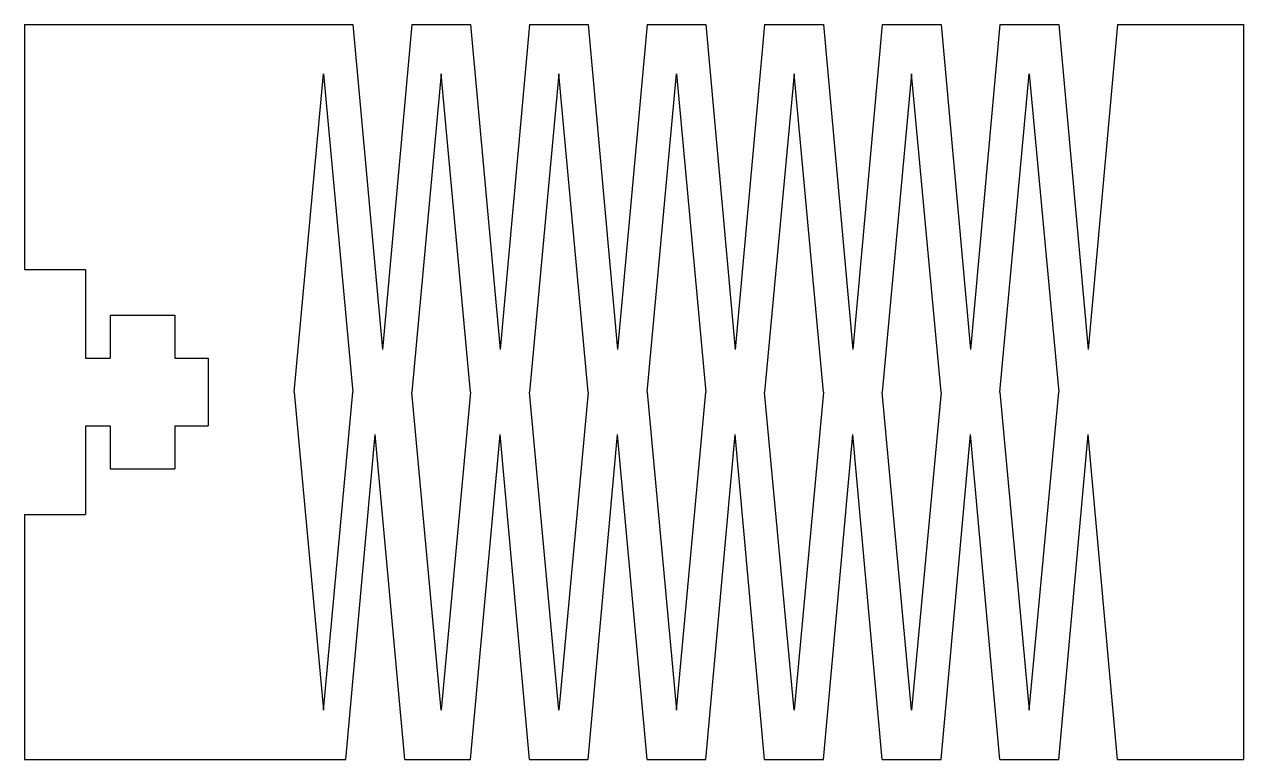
# Model space of a CAD drawing. Extents: x 0.33 to 2.82, y -1.88 to -0.38.
import ezdxf

# ---------------------------------------------------------------- set-up
doc = ezdxf.new("R2010")
doc.units = 0
doc.layers.add('VISIBLE', color=7, linetype='CONTINUOUS')

msp = doc.modelspace()

# ---------------------------------------------------------------- linework, layer by layer
at = {"layer": 'VISIBLE'}
for p, q in [((0.3329, -0.3822, 0.125), (1.0034, -0.3822, 0.125)), ((0.3329, -0.3822, 0.125), (0.3329, -0.8822, 0.125)), ((1.0034, -0.3822, 0.125), (1.0634, -1.0456, 0.125)), ((1.1234, -0.3822, 0.125), (1.0634, -1.0456, 0.125)), ((1.1234, -0.3822, 0.125), (1.2434, -0.3822, 0.125)), ((1.2434, -0.3822, 0.125), (1.3034, -1.0456, 0.125)), ((1.3634, -0.3822, 0.125), (1.3034, -1.0456, 0.125)), ((1.3634, -0.3822, 0.125), (1.4834, -0.3822, 0.125)), ((1.4834, -0.3822, 0.125), (1.5434, -1.0456, 0.125)), ((1.6034, -0.3822, 0.125), (1.5434, -1.0456, 0.125)), ((1.6034, -0.3822, 0.125), (1.7234, -0.3822, 0.125)), ((1.7234, -0.3822, 0.125), (1.7834, -1.0456, 0.125)), ((1.8434, -0.3822, 0.125), (1.7834, -1.0456, 0.125)), ((1.8434, -0.3822, 0.125), (1.9634, -0.3822, 0.125)), ((1.9634, -0.3822, 0.125), (2.0234, -1.0456, 0.125)), ((2.0834, -0.3822, 0.125), (2.0234, -1.0456, 0.125)), ((2.0834, -0.3822, 0.125), (2.2034, -0.3822, 0.125)), ((2.2034, -0.3822, 0.125), (2.2634, -1.0456, 0.125)), ((2.3234, -0.3822, 0.125), (2.2634, -1.0456, 0.125)), ((2.3234, -0.3822, 0.125), (2.4434, -0.3822, 0.125)), ((2.4434, -0.3822, 0.125), (2.5034, -1.0456, 0.125)), ((2.5634, -0.3822, 0.125), (2.5034, -1.0456, 0.125)), ((2.5634, -0.3822, 0.125), (2.8208, -0.3822, 0.125)), ((2.8208, -0.3822, 0.125), (2.8208, -1.8822, 0.125)), ((0.8834, -1.1322, 0.125), (0.9434, -0.4834, 0.125)), ((0.9434, -0.4834, 0.125), (1.0034, -1.1322, 0.125)), ((1.1834, -0.4834, 0.125), (1.1234, -1.1322, 0.125)), ((1.2434, -1.1322, 0.125), (1.1834, -0.4834, 0.125)), ((1.4234, -0.4834, 0.125), (1.3634, -1.1322, 0.125)), ((1.4834, -1.1322, 0.125), (1.4234, -0.4834, 0.125)), ((1.6034, -1.1322, 0.125), (1.6634, -0.4834, 0.125)), ((1.6634, -0.4834, 0.125), (1.7234, -1.1322, 0.125)), ((1.9034, -0.4834, 0.125), (1.8434, -1.1322, 0.125)), ((1.9634, -1.1322, 0.125), (1.9034, -0.4834, 0.125)), ((2.1434, -0.4834, 0.125), (2.0834, -1.1322, 0.125)), ((2.2034, -1.1322, 0.125), (2.1434, -0.4834, 0.125)), ((2.3234, -1.1322, 0.125), (2.3834, -0.4834, 0.125)), ((2.3834, -0.4834, 0.125), (2.4434, -1.1322, 0.125)), ((0.3329, -0.8822, 0.125), (0.4579, -0.8822, 0.125)), ((0.4579, -0.8822, 0.125), (0.4579, -1.0632, 0.125)), ((0.5079, -0.9757, 0.125), (0.5079, -1.0632, 0.125)), ((0.5079, -0.9757, 0.125), (0.6399, -0.9757, 0.125)), ((0.6399, -0.9757, 0.125), (0.6399, -1.0632, 0.125)), ((0.4579, -1.0632, 0.125), (0.5079, -1.0632, 0.125)), ((0.6399, -1.0632, 0.125), (0.7079, -1.0632, 0.125)), ((0.7079, -1.0632, 0.125), (0.7079, -1.2012, 0.125)), ((0.8834, -1.1322, 0.125), (0.9434, -1.781, 0.125)), ((0.9434, -1.781, 0.125), (1.0034, -1.1322, 0.125)), ((1.1834, -1.781, 0.125), (1.1234, -1.1322, 0.125)), ((1.2434, -1.1322, 0.125), (1.1834, -1.781, 0.125)), ((1.4234, -1.781, 0.125), (1.3634, -1.1322, 0.125)), ((1.4834, -1.1322, 0.125), (1.4234, -1.781, 0.125)), ((1.6034, -1.1322, 0.125), (1.6634, -1.781, 0.125)), ((1.6634, -1.781, 0.125), (1.7234, -1.1322, 0.125)), ((1.9034, -1.781, 0.125), (1.8434, -1.1322, 0.125)), ((1.9634, -1.1322, 0.125), (1.9034, -1.781, 0.125)), ((2.1434, -1.781, 0.125), (2.0834, -1.1322, 0.125)), ((2.2034, -1.1322, 0.125), (2.1434, -1.781, 0.125)), ((2.3234, -1.1322, 0.125), (2.3834, -1.781, 0.125)), ((2.3834, -1.781, 0.125), (2.4434, -1.1322, 0.125)), ((0.4579, -1.2012, 0.125), (0.5079, -1.2012, 0.125)), ((0.4579, -1.2012, 0.125), (0.4579, -1.3822, 0.125)), ((0.5079, -1.2012, 0.125), (0.5079, -1.2887, 0.125)), ((0.6399, -1.2012, 0.125), (0.7079, -1.2012, 0.125)), ((0.6399, -1.2012, 0.125), (0.6399, -1.2887, 0.125)), ((0.989, -1.8822, 0.125), (1.049, -1.2188, 0.125)), ((1.109, -1.8822, 0.125), (1.049, -1.2188, 0.125)), ((1.2434, -1.8822, 0.125), (1.3034, -1.2188, 0.125)), ((1.3634, -1.8822, 0.125), (1.3034, -1.2188, 0.125)), ((1.4834, -1.8822, 0.125), (1.5434, -1.2188, 0.125)), ((1.6034, -1.8822, 0.125), (1.5434, -1.2188, 0.125)), ((1.7234, -1.8822, 0.125), (1.7834, -1.2188, 0.125)), ((1.8434, -1.8822, 0.125), (1.7834, -1.2188, 0.125)), ((1.9634, -1.8822, 0.125), (2.0234, -1.2188, 0.125)), ((2.0834, -1.8822, 0.125), (2.0234, -1.2188, 0.125)), ((2.2034, -1.8822, 0.125), (2.2634, -1.2188, 0.125)), ((2.3234, -1.8822, 0.125), (2.2634, -1.2188, 0.125)), ((2.4434, -1.8822, 0.125), (2.5034, -1.2188, 0.125)), ((2.5634, -1.8822, 0.125), (2.5034, -1.2188, 0.125)), ((0.5079, -1.2887, 0.125), (0.6399, -1.2887, 0.125)), ((0.3329, -1.3822, 0.125), (0.4579, -1.3822, 0.125)), ((0.3329, -1.3822, 0.125), (0.3329, -1.8822, 0.125)), ((0.3329, -1.8822, 0.125), (0.989, -1.8822, 0.125)), ((1.109, -1.8822, 0.125), (1.2434, -1.8822, 0.125)), ((1.3634, -1.8822, 0.125), (1.4834, -1.8822, 0.125)), ((1.6034, -1.8822, 0.125), (1.7234, -1.8822, 0.125)), ((1.8434, -1.8822, 0.125), (1.9634, -1.8822, 0.125)), ((2.0834, -1.8822, 0.125), (2.2034, -1.8822, 0.125)), ((2.3234, -1.8822, 0.125), (2.4434, -1.8822, 0.125)), ((2.5634, -1.8822, 0.125), (2.8208, -1.8822, 0.125))]:
    msp.add_line(p, q, dxfattribs=at)

doc.saveas('drawing.dxf')
